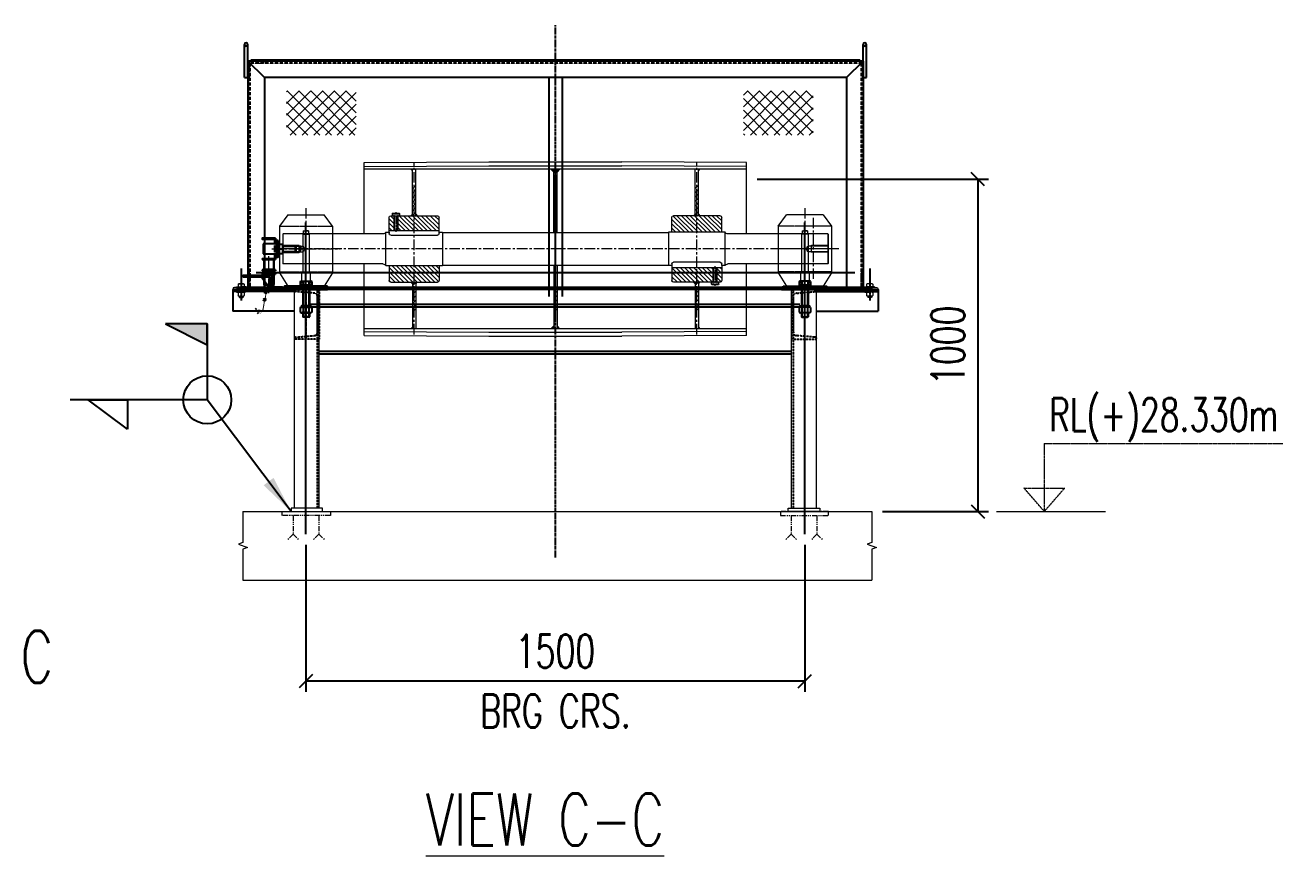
# Model space of a CAD drawing. Header units: millimetres. Extents: x -243837 to -5443, y 40 to 285140.
# Drawn here: x -78498 to -63372, y 22834 to 32833 of the extents above; entities that cross this region are included whole.
import ezdxf

# ---------------------------------------------------------------- set-up
doc = ezdxf.new("R2010")
doc.units = ezdxf.units.MM
for name, pattern in [('10326143$0$( Dashed )', [0.75, 0.5, -0.25]), ('2', [0.375, 0.25, -0.125]), ('CENTER', [50.8, 31.75, -6.35, 6.35, -6.35]), ('CENTER2', [1.125, 0.75, -0.125, 0.125, -0.125]), ('HIDDEN', [0.375, 0.25, -0.125]), ('PHANTOM', [63.5, 31.75, -6.35, 6.35, -6.35, 6.35, -6.35]), ('PHANTOM2', [1.25, 0.625, -0.125, 0.125, -0.125, 0.125, -0.125])]:
    doc.linetypes.add(name, pattern=pattern)
for name, color, linetype, lineweight in [('CEN', 1, 'CENTER', 9), ('DIM', 1, 'Continuous', 9), ('P', 250, 'Continuous', 25), ('PHANTAM', 21, 'PHANTOM', 0), ('R-HIDDEN', 3, 'HIDDEN', 9), ('R-OBJECT', 2, 'Continuous', 20), ('TEXT', 255, 'Continuous', 18)]:
    doc.layers.add(name, color=color, linetype=linetype, lineweight=lineweight)
for name, color, linetype in [('center', 1, 'CENTER2'), ('CENTRE', 1, 'CENTER'), ('Chain', 8, 'PHANTOM2'), ('CONTOUR50', 4, 'Continuous'), ('H', 7, 'Continuous'), ('HD', 3, 'HIDDEN'), ('hidden line', 3, 'HIDDEN'), ('Layer3', 3, 'Continuous'), ('PLAN', 3, 'Continuous')]:
    doc.layers.add(name, color=color, linetype=linetype)
doc.styles.add('KA', font='romans.shx', dxfattribs={"width": 0.7})
doc.dimstyles.new('Copy of rakesh4', dxfattribs={"dimscale": 160, "dimtxt": 2.5, "dimasz": 1, "dimexe": 0.8, "dimexo": 0.8, "dimgap": 1, "dimtad": 1, "dimdec": 0, "dimlfac": 0.25, "dimzin": 0, "dimdsep": 46, "dimtxsty": 'KA', "dimblk": 'OBLIQUE', "dimcen": 1.5, "dimclrd": 1, "dimclre": 1, "dimclrt": 2, "dimadec": 0, "dimazin": 0, "dimtfac": 1, "dimtdec": 0, "dimtmove": 0, "dimatfit": 2, "dimfxl": 0, "dimtolj": 1, "dimtzin": 0, "dimarcsym": 1})
doc.dimstyles.new('KAT', dxfattribs={"dimscale": 125, "dimtxt": 2.5, "dimasz": 2, "dimexe": 1, "dimexo": 0.06, "dimgap": 0.5, "dimtad": 1, "dimdec": 0, "dimzin": 0, "dimdsep": 46, "dimtxsty": 'KA', "dimcen": 1.5, "dimclrd": 1, "dimclre": 1, "dimclrt": 4, "dimadec": 0, "dimazin": 0, "dimtfac": 1, "dimtdec": 0, "dimtmove": 0, "dimatfit": 2, "dimfxl": 1.5, "dimtolj": 1, "dimtzin": 0, "dimarcsym": 0})
pattern_1 = [(135, (-14428.467, -2021.274), (-6.629126, -6.629126), [])]
pattern_2 = [(45, (-14053.11, -2021.274), (-6.629126, 6.629126), [])]

# ---------------------------------------------------------------- blocks, each defined once
blk = doc.blocks.new('_Oblique')
at = {"color": 0, "linetype": 'ByBlock', "lineweight": -2}
blk.add_line((-0.5, -0.5), (0.5, 0.5), dxfattribs=at)
blk = doc.blocks.new('*D352')
at = {"layer": 'DEFPOINTS', "color": 0, "transparency": 16777216}
for p in [(-75121, 26706, -412), (-69121, 26706, -412), (-75121, 24938)]:
    blk.add_point(p, dxfattribs=at)
at = {"layer": 'DIM', "color": 1, "lineweight": -2, "transparency": 16777216}
for p, q in [((-75121, 26578), (-75121, 24810)), ((-69121, 26578), (-69121, 24810)), ((-69121, 24938), (-75121, 24938))]:
    blk.add_line(p, q, dxfattribs=at)
at = {"layer": 'DIM', "color": 1, "lineweight": -2, "transparency": 16777216, "xscale": 160, "yscale": 160, "zscale": 160, "rotation": 180}
blk.add_blockref('_Oblique', (-75121, 24938), dxfattribs=at)
at = {"layer": 'DIM', "color": 1, "lineweight": -2, "transparency": 16777216, "xscale": 160, "yscale": 160, "zscale": 160}
blk.add_blockref('_Oblique', (-69121, 24938), dxfattribs=at)
at = {"layer": 'DIM', "color": 2, "transparency": 16777216, "char_height": 400, "attachment_point": 5, "style": 'KA'}
for s, insert in [('\\A1;1500', (-72121, 25298)), ('\\A1;BRG CRS.', (-72121, 24578))]:
    blk.add_mtext(s, dxfattribs=dict(at, insert=insert))
blk = doc.blocks.new('*D353')
at = {"layer": 'DEFPOINTS', "color": 0, "transparency": 16777216}
for p in [(-69821, 30979), (-68316, 26979), (-67041, 26979)]:
    blk.add_point(p, dxfattribs=at)
at = {"layer": 'DIM', "color": 1, "lineweight": -2, "transparency": 16777216}
for p, q in [((-69693, 30979), (-66913, 30979)), ((-67041, 30979), (-67041, 26979)), ((-68188, 26979), (-66913, 26979))]:
    blk.add_line(p, q, dxfattribs=at)
at = {"layer": 'DIM', "color": 1, "lineweight": -2, "transparency": 16777216, "xscale": 160, "yscale": 160, "zscale": 160}
for p, rotation in [((-67041, 30979), 90), ((-67041, 26979), 270)]:
    blk.add_blockref('_Oblique', p, dxfattribs=dict(at, rotation=rotation))
at = {"layer": 'DIM', "color": 2, "transparency": 16777216, "insert": (-67401, 28979), "char_height": 400, "attachment_point": 5, "rotation": 90, "style": 'KA'}
blk.add_mtext('\\A1;1000', dxfattribs=at)
blk = doc.blocks.new('A$C7A517394')
at = {"color": 7}
for p, q in [((2.9, 6.4), (2.9, 13.6)), ((4.3, 17.1), (9.2, 17.1)), ((4.3, 10), (9.2, 10)), ((4.3, 2.9), (9.2, 2.9)), ((9.2, 2.9), (9.2, 17.1)), ((9.2, 15), (28.2, 15)), ((9.2, 14), (29.2, 14)), ((9.2, 6), (29.2, 6)), ((9.2, 5), (28.2, 5)), ((29.2, 14), (28.2, 15)), ((28.2, 5), (28.2, 15)), ((28.2, 5), (29.2, 6)), ((29.2, 6), (29.2, 14))]:
    blk.add_line(p, q, dxfattribs=at)
for centre in [(8.1, 13.6), (8.1, 6.4)]:
    blk.add_arc(centre, 5.18, 136.4458, 223.5542, dxfattribs=at)
at = {"layer": 'CEN', "color": 1, "linetype": 'CENTER', "ltscale": 0.5}
blk.add_line((35.9, 10), (-2.1, 10), dxfattribs=at)
blk = doc.blocks.new('A$C18E810D4')
at = {"color": 4, "linetype": 'HIDDEN', "ltscale": 0.3}
for p, q in [((42, 10.5), (72.1, 10.5)), ((42, 7.6), (72.1, 7.6))]:
    blk.add_line(p, q, dxfattribs=at)
at = {"color": 4, "linetype": 'HIDDEN', "ltscale": 0.1}
for p, q in [((54.6, 10.5), (54.6, 4.5)), ((59.5, 10.5), (59.5, 4.5))]:
    blk.add_line(p, q, dxfattribs=at)
at = {"layer": 'CEN', "color": 1, "linetype": 'CENTER', "ltscale": 0.1}
blk.add_line((57.2, 15), (57.2, 0), dxfattribs=at)
at = {"layer": 'P', "color": 4}
for points in [[(25, 7.6), (25, 47.8), (27.9, 47.8), (27.9, 10.5)], [(72.1, 44.6), (72.1, 4.5), (42, 4.5), (42, 44.6)], [(42, 44.6), (72.1, 44.6)], [(86.2, 47.8), (86.2, 10.5)], [(86.2, 47.8), (89, 47.8)], [(89, 47.8), (89, 7.6)], [(25, 7.6), (42, 7.6)], [(27.9, 10.5), (42, 10.5)], [(72.1, 10.5), (86.2, 10.5)], [(72.1, 7.6), (89, 7.6)]]:
    blk.add_lwpolyline(points, dxfattribs=at)
blk = doc.blocks.new('A$C20DB4B9A')
at = {"layer": 'H', "linetype": 'Continuous'}
for points in [[(23.8, 28), (25.4, 40.6), (26.7, 27.5), (23.8, 28)], [(25.4, 40.6), (28.3, 40.4), (26.7, 27.5), (25.4, 40.6)], [(26.4, 44.8), (27, 46.9), (29.3, 44), (26.4, 44.8)], [(27, 46.9), (28.6, 50.3), (29.9, 45.9), (27, 46.9)], [(27, 46.9), (29.9, 45.9), (29.3, 44), (27, 46.9)], [(28.6, 50.3), (29.9, 62.1), (31.4, 49.5), (28.6, 50.3)], [(28.6, 50.3), (31.4, 49.5), (29.9, 45.9), (28.6, 50.3)], [(29.9, 62.1), (32.7, 61.9), (31.4, 49.5), (29.9, 62.1)], [(3.1, 13.1), (3.4, 13.9), (4.1, 13.3), (3.1, 13.1)], [(3.1, 13.1), (4.1, 13.3), (3.9, 12.6), (3.1, 13.1)], [(3.9, 12.6), (4.1, 13.3), (5.5, 12.6), (3.9, 12.6)], [(3.9, 12.6), (5.5, 12.6), (5.2, 11.8), (3.9, 12.6)], [(5.2, 11.8), (7.6, 12.8), (7.6, 12), (5.2, 11.8)], [(5.2, 11.8), (5.5, 12.6), (7.6, 12.8), (5.2, 11.8)], [(7.6, 12), (10.4, 13.1), (10.4, 12.3), (7.6, 12)], [(7.6, 12.8), (10.4, 13.1), (7.6, 12), (7.6, 12.8)], [(8.1, 2.1), (8.9, 2.6), (8.6, 1.3), (8.1, 2.1)], [(8.6, 1.3), (8.9, 2.6), (9.4, 1.8), (8.6, 1.3)], [(8.9, 2.6), (10.4, 3.1), (9.4, 1.8), (8.9, 2.6)], [(9.4, 1.8), (10.4, 3.1), (10.7, 2.4), (9.4, 1.8)], [(10.4, 13.1), (12.8, 12.8), (10.4, 12.3), (10.4, 13.1)], [(10.4, 12.3), (12.8, 12.8), (12.6, 11.8), (10.4, 12.3)], [(10.4, 3.1), (12.8, 2.9), (10.7, 2.4), (10.4, 3.1)], [(10.7, 2.4), (12.8, 2.9), (12.6, 1.8), (10.7, 2.4)], [(12.6, 11.8), (12.8, 12.8), (15.7, 11.3), (12.6, 11.8)], [(12.6, 11.8), (15.7, 11.3), (15.2, 10.5), (12.6, 11.8)], [(12.6, 1.8), (12.8, 2.9), (15.5, 2.4), (12.6, 1.8)], [(12.6, 1.8), (15.5, 2.4), (15.7, 1.3), (12.6, 1.8)], [(15.2, 10.5), (15.7, 11.3), (17.3, 10.5), (15.2, 10.5)], [(15.2, 10.5), (17.3, 10.5), (17, 9.5), (15.2, 10.5)], [(15.5, 2.4), (16.5, 3.7), (15.7, 1.3), (15.5, 2.4)], [(15.7, 1.3), (16.5, 3.7), (17, 3.1), (15.7, 1.3)], [(16.5, 3.7), (18.1, 5), (17, 3.1), (16.5, 3.7)], [(17, 9.5), (20.4, 11), (20.7, 9.9), (17, 9.5)], [(17, 9.5), (17.3, 10.5), (20.4, 11), (17, 9.5)], [(17, 3.1), (18.1, 5), (18.6, 4.4), (17, 3.1)], [(18.1, 5), (18.8, 6.8), (18.6, 4.4), (18.1, 5)], [(18.6, 4.4), (18.8, 6.8), (19.6, 6.6), (18.6, 4.4)], [(18.8, 6.8), (20.9, 10.2), (19.6, 6.6), (18.8, 6.8)], [(19.6, 6.6), (20.9, 10.2), (21.5, 9.7), (19.6, 6.6)], [(19.9, 11.3), (20.7, 11.5), (21.2, 8.4), (19.9, 11.3)], [(20.7, 11.5), (23.8, 28), (23.5, 9.5), (20.7, 11.5)], [(20.7, 11.5), (23.5, 9.5), (21.2, 8.4), (20.7, 11.5)], [(23.5, 9.5), (23.8, 28), (26.7, 27.5), (23.5, 9.5)]]:
    blk.add_hatch(color=2, dxfattribs=at).paths.add_polyline_path(points)
at = {"color": 2}
for p, q in [((25.7, 164.6), (24.9, 163.9)), ((54.3, 163.9), (24.9, 163.9)), ((24.9, 163.9), (24.9, 88.1)), ((26.8, 166.7), (25.7, 165.7)), ((25.7, 165.7), (25.7, 69.8)), ((54.3, 164.6), (25.7, 164.6)), ((26.8, 166.7), (53.2, 166.7)), ((53.2, 166.7), (54.3, 165.7)), ((54.3, 165.7), (54.3, 69.7)), ((54.3, 164.6), (55.1, 163.9)), ((55.1, 163.9), (54.3, 163.9)), ((55.1, 163.9), (55.1, 88.1)), ((25.7, 87.3), (24.9, 88.1)), ((24.9, 88.1), (55.1, 88.1)), ((25.7, 87.3), (54.3, 87.3)), ((54.3, 87.3), (55.1, 88.1)), ((25.7, 71.5), (54.3, 71.5)), ((54.3, 69.7), (25.7, 69.7)), ((27.8, 61.6), (27.8, 69.7)), ((34.1, 61.6), (34.1, 69.7)), ((46.5, 68.4), (44.6, 69.7)), ((46.4, 68.4), (48.5, 68.4)), ((48.5, 68.4), (50.4, 69.7))]:
    blk.add_line(p, q, dxfattribs=at)
blk.add_lwpolyline([(34.1, 61.6), (27.8, 61.6)], dxfattribs=at)
at = {"layer": 'CEN', "color": 2, "linetype": 'CENTER', "ltscale": 0.1}
blk.add_line((39.9, 62.2), (39.9, 173), dxfattribs=at)
at = {"layer": 'P', "color": 2}
for points in [[(29.9, 132.8), (24.6, 133.3), (19.7, 132.5)], [(19.7, 132.5), (19.7, 128.9)], [(19.7, 128.9), (24.6, 128), (29.9, 128.6)], [(29.9, 122.8), (24.6, 123.1), (19.7, 122.6)], [(19.7, 122.6), (19.7, 118.9)], [(19.7, 118.9), (24.6, 118.1), (29.9, 118.7)], [(24.9, 128), (24.9, 123.1)], [(39.3, 133.3), (25.5, 133.3)], [(39.3, 128), (25.5, 128)], [(39.3, 123.1), (25.5, 123.1)], [(39.3, 118.1), (25.5, 118.1)], [(25.7, 128), (25.7, 123.1)], [(50.1, 132.8), (39.9, 133.3), (29.9, 132.8)], [(29.9, 132.8), (29.9, 128.6), (29.9, 132.8), (29.9, 132.8)], [(29.9, 128.6), (39.9, 128), (50.1, 128.6)], [(50.1, 122.8), (39.9, 123.1), (29.9, 122.8)], [(29.9, 122.8), (29.9, 118.7), (29.9, 122.8), (29.9, 122.8)], [(29.9, 118.7), (39.9, 118.1), (50.1, 118.7)], [(39.3, 133.3), (54.3, 133.3)], [(39.3, 128), (54.3, 128)], [(39.3, 123.1), (54.3, 123.1), (54.3, 128)], [(39.3, 118.1), (54.3, 118.1)], [(60.3, 132.5), (55.1, 133.3), (50.1, 132.8)], [(50.1, 132.8), (50.1, 128.6)], [(50.1, 128.6), (55.1, 128), (60.3, 128.9)], [(60.3, 122.6), (55.1, 123.1), (50.1, 122.8)], [(50.1, 122.8), (50.1, 118.7)], [(50.1, 118.7), (55.1, 118.1), (60.3, 118.9)], [(55.1, 128), (55.1, 123.1)], [(60.3, 132.5), (60.3, 128.9)], [(60.3, 122.6), (60.3, 118.9)], [(23.6, 39.3), (24.1, 39.9), (24.4, 39.9), (24.4, 40.1), (24.6, 40.4), (24.9, 40.4), (25.2, 40.6), (25.5, 40.6), (25.7, 40.6), (25.9, 40.6), (26.2, 40.6), (26.5, 40.6), (26.8, 40.4), (27.3, 40.4), (27.5, 40.1), (27.8, 40.1), (28.1, 40.1), (28.3, 40.1), (28.6, 40.1), (28.8, 40.1), (29.1, 40.1), (29.4, 40.1), (29.6, 40.4), (29.9, 40.4), (29.9, 40.6), (30.1, 40.6), (30.4, 40.9), (30.7, 41.2), (30.9, 41.7)], [(24.1, 43.5), (24.4, 44.1), (24.6, 44.3), (24.9, 44.3), (24.9, 44.6), (25.2, 44.6), (25.5, 44.8), (25.7, 44.8), (25.9, 44.8), (26.2, 44.8), (26.5, 44.8), (26.8, 44.8), (27, 44.8), (27.3, 44.8), (27.8, 44.6), (28.1, 44.6), (28.3, 44.3), (28.6, 44.3), (28.8, 44.3), (29.1, 44.3), (29.4, 44.3), (29.6, 44.6), (29.9, 44.6), (30.1, 44.8), (30.4, 44.8), (30.7, 45.1), (30.7, 45.3), (30.9, 45.3), (31.5, 45.9)], [(3.4, 13.4), (2.1, 13.7), (0.5, 14.4), (0, 15.5)], [(8.6, 1.9), (7.1, 1.6), (5.8, 1), (5, 0)]]:
    blk.add_lwpolyline(points, dxfattribs=at)
blk = doc.blocks.new('A$C4024441F')
at = {"lineweight": 9}
for points in [[(-12.7, 231.1), (-21.4, 240), (-12.7, 240)], [(-2.7, 231.1), (6, 240), (-2.7, 240)], [(-21.4, -240), (-12.7, -240), (-12.7, -231.1)], [(-2.7, -231.1), (6, -240), (-2.7, -240)]]:
    blk.add_hatch(color=1, dxfattribs=at).paths.add_polyline_path(points)
h = blk.add_hatch(dxfattribs=at)
h.set_pattern_fill('ANSI31', color=1, scale=75, angle=90)
h.set_pattern_definition(pattern_1)
h.paths.add_polyline_path([(-437.7, 190), (-437.7, 100), (-432.7, 100), (-432.7, 190)])
h.paths.add_polyline_path([(-427.7, 100), (-427.7, 190), (-432.7, 190), (-432.7, 100)])
h.paths.add_polyline_path([(-427.7, -190), (-427.7, -100), (-432.7, -100), (-432.7, -190)])
h.paths.add_polyline_path([(-437.7, -100), (-437.7, -190), (-432.7, -190), (-432.7, -100)])
h = blk.add_hatch(dxfattribs=at)
h.set_pattern_fill('ANSI31', color=1, scale=75, angle=90)
h.set_pattern_definition(pattern_1)
h.paths.add_polyline_path([(-2.7, -120), (-7.7, -120), (-7.7, -190), (-2.7, -190)])
h.paths.add_polyline_path([(-7.7, -120), (-12.7, -120), (-12.7, -190), (-7.7, -190)])
h.paths.add_polyline_path([(-12.7, 120), (-7.7, 120), (-7.7, 190), (-12.7, 190)])
h.paths.add_polyline_path([(-7.7, 120), (-2.7, 120), (-2.7, 190), (-7.7, 190)])
h = blk.add_hatch(dxfattribs=at)
h.set_pattern_fill('ANSI31', color=1, scale=75, angle=90)
h.set_pattern_definition(pattern_1)
h.paths.add_polyline_path([(412.3, 190), (412.3, 100), (417.3, 100), (417.3, 190)])
h.paths.add_polyline_path([(422.3, 100), (422.3, 190), (417.3, 190), (417.3, 100)])
h.paths.add_polyline_path([(422.3, -190), (422.3, -100), (417.3, -100), (417.3, -190)])
h.paths.add_polyline_path([(412.3, -100), (412.3, -190), (417.3, -190), (417.3, -100)])
h = blk.add_hatch(dxfattribs=at)
h.set_pattern_fill('ANSI31', color=1, scale=75)
h.set_pattern_definition(pattern_2)
h.paths.add_polyline_path([(-357.7, 95, 0.414214), (-362.7, 100), (-432.7, 100), (-432.7, 50), (-357.7, 50)])
h.paths.add_polyline_path([(-432.7, 100), (-502.7, 100, 0.414214), (-507.7, 95), (-507.7, 50), (-432.7, 50)])
h.paths.add_polyline_path([(-493.7, -57.9), (-492.2, -56.4), (-507.7, -56.4), (-507.7, -95, 0.414214), (-502.7, -100), (-493.7, -100)])
h.paths.add_polyline_path([(-432.7, -56.4), (-483.2, -56.4), (-481.7, -57.9), (-481.7, -100), (-432.7, -100)])
h.paths.add_polyline_path([(-357.7, -56.4), (-432.7, -56.4), (-432.7, -100), (-362.7, -100, 0.414214), (-357.7, -95)])
h = blk.add_hatch(dxfattribs=at)
h.set_pattern_fill('ANSI31', color=1, scale=75)
h.set_pattern_definition(pattern_2)
h.paths.add_polyline_path([(417.3, 100), (347.3, 100, 0.414214), (342.3, 95), (342.3, 55.4), (417.3, 55.4)])
h.paths.add_polyline_path([(466.3, 100), (417.3, 100), (417.3, 55.4), (467.8, 55.4), (466.3, 56.9)])
h.paths.add_polyline_path([(492.3, 95, 0.414214), (487.3, 100), (478.3, 100), (478.3, 56.9), (476.8, 55.4), (492.3, 55.4)])
h.paths.add_polyline_path([(492.3, -50), (417.3, -50), (417.3, -100), (487.3, -100, 0.414214), (492.3, -95)])
h.paths.add_polyline_path([(417.3, -50), (342.3, -50), (342.3, -95, 0.414214), (347.3, -100), (417.3, -100)])
for p, q in [((-582.7, 260), (-207.7, 262)), ((-582.7, 45), (-582.7, 260)), ((-582.7, 248), (-207.7, 250)), ((-582.7, 240), (567.3, 240)), ((-437.7, 100), (-437.7, 240)), ((-427.7, 100), (-427.7, 240)), ((192.4, 262), (-207.7, 262)), ((192.3, 250), (-207.7, 250)), ((-12.7, 49), (-12.7, 240)), ((-2.7, 49), (-2.7, 240)), ((567.3, 248), (192.3, 250)), ((567.3, 260), (192.4, 262)), ((412.3, 100), (412.3, 240)), ((422.3, 100), (422.3, 240)), ((567.3, 45), (567.3, 260)), ((-12.7, 120), (-2.7, 120)), ((-507.7, 50), (-507.7, 95)), ((-502.7, 100), (-362.7, 100)), ((-357.7, 50), (-357.7, 95)), ((342.3, 55.4), (342.3, 95)), ((487.3, 100), (347.3, 100)), ((492.3, 55.4), (492.3, 95)), ((-827.7, 44), (-826.7, 45)), ((-827.7, 44), (-826.7, 45)), ((-827.7, 44), (-827.7, -44)), ((-826.7, 45), (-526.3, 45)), ((-826.7, 45), (-826.7, -45)), ((-517.7, -50), (-517.7, 50)), ((-517.7, 50), (-347.7, 50)), ((-507.7, 50), (-357.7, 50)), ((-347.7, 50), (-347.7, -50)), ((332.3, 49), (-347.7, 49)), ((332.3, 50), (332.3, -50)), ((342.3, 50), (332.3, 50)), ((332.3, 50), (332.3, -50)), ((492.3, 55.4), (342.3, 55.4)), ((342.3, 50), (342.3, 55.4)), ((342.3, 46), (342.3, 50)), ((487.3, 41), (347.3, 41)), ((492.3, 50), (492.3, 55.4)), ((502.3, 50), (492.3, 50)), ((492.3, 50), (492.3, 46)), ((502.3, -50), (502.3, 50)), ((511, 45), (811.3, 45)), ((811.3, 45), (812.3, 44)), ((811.3, -45), (811.3, 45)), ((812.3, 44), (812.3, -44)), ((-827.7, -44), (-826.7, -45)), ((-826.7, -45), (-526.3, -45)), ((-582.7, -260), (-582.7, -45)), ((-517.7, -50), (-507.7, -50)), ((-507.7, -50), (-507.7, -45)), ((-507.7, -50), (-507.7, -56.4)), ((-507.7, -56.4), (-507.7, -95)), ((-507.7, -56.4), (-357.7, -56.4)), ((-502.7, -40), (-362.7, -40)), ((-357.7, -45), (-357.7, -50)), ((-357.7, -50), (-347.7, -50)), ((-357.7, -50), (-357.7, -56.4)), ((-357.7, -56.4), (-357.7, -95)), ((332.3, -49), (-347.7, -49)), ((-12.7, -49), (-12.7, -240)), ((-2.7, -49), (-2.7, -240)), ((502.3, -50), (332.3, -50)), ((342.3, -50), (342.3, -95)), ((492.3, -50), (492.3, -95)), ((511, -45), (811.3, -45)), ((567.3, -260), (567.3, -45)), ((812.3, -44), (811.3, -45)), ((-502.7, -100), (-362.7, -100)), ((-437.7, -100), (-437.7, -240)), ((-427.7, -100), (-427.7, -240)), ((487.3, -100), (347.3, -100)), ((412.3, -100), (412.3, -240)), ((422.3, -100), (422.3, -240)), ((-12.7, -120), (-2.7, -120)), ((-582.7, -240), (567.3, -240)), ((-582.7, -248), (-207.7, -250)), ((-582.7, -260), (-207.7, -262)), ((192.3, -250), (-207.7, -250)), ((192.4, -262), (-207.7, -262)), ((567.3, -248), (192.3, -250)), ((567.3, -260), (192.4, -262))]:
    blk.add_line(p, q, dxfattribs=at)
at = {"color": 1, "lineweight": 9}
for p, q in [((-437.7, 234.9), (-442.2, 240)), ((-12.7, 231.1), (-21.4, 240)), ((-2.7, 231.1), (6, 240)), ((422.3, 234.9), (426.9, 240)), ((-437.7, 105.1), (-442.2, 100)), ((-427.7, 105.1), (-423.1, 100)), ((412.3, 105.1), (407.8, 100)), ((422.3, 105.1), (426.9, 100)), ((-437.7, -105.1), (-442.2, -100)), ((-427.7, -105.1), (-423.1, -100)), ((412.3, -105.1), (407.8, -100)), ((422.3, -105.1), (426.9, -100)), ((-437.7, -234.9), (-442.2, -240)), ((-12.7, -231.1), (-21.4, -240)), ((-2.7, -231.1), (6, -240)), ((422.3, -234.9), (426.9, -240))]:
    blk.add_line(p, q, dxfattribs=at)
at = {"color": 1, "linetype": 'CENTER', "lineweight": 9}
for p, q in [((-432.7, -257.6), (-432.7, 260.9)), ((-7.7, 120), (-7.7, 262)), ((417.3, -257.6), (417.3, 260.9)), ((-782.7, 93.8), (-782.7, -93.8)), ((-838.2, 0), (838.2, 0))]:
    blk.add_line(p, q, dxfattribs=at)
at = {"color": 7, "lineweight": 9}
for p, q in [((461.3, 106.4), (461.3, 100)), ((480.8, 108), (463.8, 108)), ((466.3, 106.4), (466.3, 56.9)), ((467.8, 100), (467.8, 55.4)), ((476.8, 100), (476.8, 55.4)), ((478.3, 106.4), (478.3, 56.9)), ((483.3, 106.4), (483.3, 100)), ((467.8, 55.4), (466.3, 56.9)), ((478.3, 56.9), (466.3, 56.9)), ((476.8, 55.4), (467.8, 55.4)), ((478.3, 56.9), (476.8, 55.4)), ((-493.7, -57.9), (-492.2, -56.4)), ((-493.7, -57.9), (-481.7, -57.9)), ((-493.7, -106.4), (-493.7, -57.9)), ((-492.2, -56.4), (-483.2, -56.4)), ((-492.2, -100), (-492.2, -56.4)), ((-483.2, -56.4), (-481.7, -57.9)), ((-483.2, -100), (-483.2, -56.4)), ((-481.7, -106.4), (-481.7, -57.9)), ((-500, -100), (-485.3, -100)), ((-498.7, -106.4), (-498.7, -100)), ((-496.2, -108), (-479.2, -108)), ((-476.7, -106.4), (-476.7, -100))]:
    blk.add_line(p, q, dxfattribs=at)
at = {"color": 1, "linetype": 'CENTER', "lineweight": 9, "ltscale": 0.2}
for p, q in [((472.3, 111.1), (472.3, 51.2)), ((-487.7, -111.1), (-487.7, -51.2))]:
    blk.add_line(p, q, dxfattribs=at)
at = {"lineweight": 9}
for centre, radius, start, end in [((-502.7, 95), 5, 90, 180), ((-362.7, 95), 5, 0, 90), ((347.3, 95), 5, 90, 180), ((487.3, 95), 5, 0, 90), ((-526.3, 55), 10, 270, 330), ((347.3, 46), 5, 180, 270), ((487.3, 46), 5, 270, 0), ((511, 55), 10, 210, 270), ((-526.3, -55), 10, 30, 90), ((-502.7, -45), 5, 90, 180), ((-362.7, -45), 5, 0, 90), ((511, -55), 10, 90, 150), ((-502.7, -95), 5, 180, 270), ((-362.7, -95), 5, 270, 0), ((347.3, -95), 5, 180, 270), ((487.3, -95), 5, 270, 0)]:
    blk.add_arc(centre, radius, start, end, dxfattribs=at)
at = {"color": 7, "lineweight": 9}
for centre, radius, start, end in [((463.8, 105.3), 2.74, 24.1518, 155.8482), ((472.3, 96.1), 11.9, 59.802, 120.198), ((480.8, 105.3), 2.74, 24.1518, 155.8482), ((-496.2, -105.3), 2.74, 204.1518, 335.8482), ((-487.7, -96.1), 11.9, 239.802, 300.198), ((-479.2, -105.3), 2.74, 204.1518, 335.8482)]:
    blk.add_arc(centre, radius, start, end, dxfattribs=at)
at = {"color": 1, "lineweight": 9}
for points in [[(-442.2, 240), (-437.7, 240), (-437.7, 234.9)], [(426.9, 240), (422.3, 240), (422.3, 234.9)], [(-442.2, 100), (-437.7, 100), (-437.7, 105.1)], [(-423.1, 100), (-427.7, 100), (-427.7, 105.1)], [(407.8, 100), (412.3, 100), (412.3, 105.1)], [(426.9, 100), (422.3, 100), (422.3, 105.1)], [(-442.2, -100), (-437.7, -100), (-437.7, -105.1)], [(-423.1, -100), (-427.7, -100), (-427.7, -105.1)], [(407.8, -100), (412.3, -100), (412.3, -105.1)], [(426.9, -100), (422.3, -100), (422.3, -105.1)], [(-442.2, -240), (-437.7, -240), (-437.7, -234.9)], [(426.9, -240), (422.3, -240), (422.3, -234.9)]]:
    blk.add_solid(points, dxfattribs=at)
at = {"layer": 'CONTOUR50', "color": 3, "linetype": 'HIDDEN', "lineweight": 9, "ltscale": 0.5}
for p, q in [((-826.5, 8.4), (-827.7, 10.5)), ((-827.4, 10), (-777.7, 10)), ((-826.5, 8.4), (-766, 8.4)), ((-826.5, 8.4), (-826.5, -8.4)), ((-777.7, -10), (-777.7, 10)), ((-777.7, 10), (-774.7, 8.4)), ((-766, -8.4), (-766, 8.4)), ((-761.1, 0), (-766, 8.4)), ((-761.1, 0), (-766, -8.4)), ((745.8, 0), (750.7, 8.4)), ((745.8, 0), (750.7, -8.4)), ((811.1, 8.4), (750.7, 8.4)), ((750.7, -8.4), (750.7, 8.4)), ((762.3, 10), (759.4, 8.4)), ((812, 10), (762.3, 10)), ((762.3, -10), (762.3, 10)), ((811.1, 8.4), (812.3, 10.5)), ((811.1, 8.4), (811.1, -8.4)), ((-826.5, -8.4), (-827.7, -10.5)), ((-827.4, -10), (-777.7, -10)), ((-826.5, -8.4), (-766, -8.4)), ((-777.7, -10), (-774.7, -8.4)), ((811.1, -8.4), (750.7, -8.4)), ((762.3, -10), (759.4, -8.4)), ((812, -10), (762.3, -10)), ((811.1, -8.4), (812.3, -10.5))]:
    blk.add_line(p, q, dxfattribs=at)
blk = doc.blocks.new('A$C1B990247')
for p, q in [((-17.5, 13.9), (-15.2, 15.2)), ((-17.5, 13.9), (-17.5, 3.4)), ((-17.5, 3.4), (-14.2, 3.4)), ((14.8, 15.2), (-15.2, 15.2)), ((-14.2, 3.4), (13.8, 3.4)), ((-14.2, 3.4), (-14.2, 2.7)), ((-10.2, 2.7), (-14.2, 2.7)), ((-10.2, 2.7), (-10.2, 1.5)), ((9.8, 2.7), (-10.2, 2.7)), ((-10.2, 0), (-10.2, 1.5)), ((-8.7, 0), (-10.2, 1.5)), ((-10.2, 0), (-10.2, -59.3)), ((-10.2, 0), (9.8, 0)), ((-8.9, 13.9), (-8.9, 3.4)), ((-8.7, 0), (-8.7, -59.3)), ((8.3, 0), (9.8, 1.5)), ((8.3, 0), (8.3, -59.3)), ((8.5, 13.9), (8.5, 3.4)), ((9.8, 2.7), (9.8, 1.5)), ((13.8, 2.7), (9.8, 2.7)), ((9.8, 0), (9.8, 1.5)), ((9.8, 0), (9.8, -59.3)), ((13.8, 3.4), (13.8, 2.7)), ((13.8, 3.4), (17.1, 3.4)), ((17.1, 13.9), (14.8, 15.2)), ((17.1, 13.9), (17.1, 3.4)), ((-17.5, -64.6), (-14.1, -62.6)), ((-17.5, -64.6), (-17.5, -78.5)), ((-14.1, -62.6), (13.7, -62.6)), ((13.7, -62.6), (-14.1, -62.6)), ((-10.2, -62.6), (-14.1, -62.6)), ((9.8, -59.3), (-10.2, -59.3)), ((-10.2, -59.3), (-10.2, -62.6)), ((-8.9, -64.6), (-8.9, -78.5)), ((8.4, -64.6), (8.4, -78.5)), ((9.8, -62.6), (9.8, -59.3)), ((13.7, -62.6), (9.8, -62.6)), ((17.1, -64.6), (13.7, -62.6)), ((17.1, -64.6), (17.1, -78.5)), ((-17.5, -78.5), (-14.1, -80.5)), ((13.7, -80.5), (-14.1, -80.5)), ((-10.2, -80.5), (-10.2, -92.1)), ((-10.2, -92.1), (9.8, -92.1)), ((-8.7, -93.6), (-10.2, -92.1)), ((-8.7, -80.5), (-8.7, -93.6)), ((-8.7, -93.6), (8.3, -93.6)), ((8.3, -80.5), (8.3, -93.6)), ((9.8, -92.1), (8.3, -93.6)), ((9.8, -80.5), (9.8, -92.1)), ((17.1, -78.5), (13.7, -80.5))]:
    blk.add_line(p, q)
for points in [[(-65, 0), (65, 0), (65, -10), (-65, -10)], [(13.7, -62.6), (-14.1, -62.6), (-14.1, -59.3), (13.7, -59.3)]]:
    blk.add_lwpolyline(points, close=True)
for centre, radius, start, end in [((-13.2, 7.6), 7.66, 55.5531, 115.5531), ((-0.2, -13.4), 28.6, 72.3875, 107.6125), ((12.8, 7.6), 7.66, 64.4469, 124.4469), ((-13.2, -70.9), 7.66, 55.5615, 115.5615), ((-0.2, -91.9), 28.6, 72.383, 107.617), ((12.8, -70.9), 7.66, 64.4385, 124.4385), ((-13.2, -72.2), 7.66, 244.4385, 304.4385), ((-0.2, -51.3), 28.6, 252.383, 287.617), ((12.8, -72.2), 7.66, 235.5615, 295.5615)]:
    blk.add_arc(centre, radius, start, end)
at = {"layer": 'center', "color": 6, "linetype": 'CENTER', "lineweight": 9}
for p, q in [((0, 235.1), (0, -11.1)), ((102.3, 112), (-102.3, 112))]:
    blk.add_line(p, q, dxfattribs=at)
at = {"layer": 'Layer3', "color": 6, "lineweight": 9}
for p, q in [((-80, 180.8), (-55, 215)), ((55, 215), (-55, 215)), ((55, 215), (80, 180.8)), ((-80, 180.8), (-80, 40)), ((-9.9, 156.2), (-9.9, 40.1)), ((9.7, 156.2), (-9.9, 156.2)), ((-8, 166), (0, 166)), ((-8, 166), (-8, 156.2)), ((8, 166), (0, 166)), ((0, 164), (0, 156.2)), ((8, 166), (8, 156.2)), ((9.7, 156.2), (9.7, 40.1)), ((80, 180.8), (80, 40)), ((80, 40), (-80, 40)), ((-80, 40), (-55, 0)), ((80, 40), (55, 0)), ((55, 0), (-55, 0))]:
    blk.add_line(p, q, dxfattribs=at)
at = {"layer": 'Layer3', "color": 6, "linetype": 'HIDDEN', "lineweight": 9}
for p, q in [((80, 180.8), (-80, 180.8)), ((80, 43.2), (-80, 43.2)), ((-13, 40), (-13, 0)), ((13, 40), (13, 0))]:
    blk.add_line(p, q, dxfattribs=at)
at = {"layer": 'Layer3', "color": 6, "lineweight": 9}
for centre in [(-4, 161.2), (4, 161.2)]:
    blk.add_arc(centre, 4.85, 34.5525, 145.5355, dxfattribs=at)

msp = doc.modelspace()

# ---------------------------------------------------------------- hatches: boundary and pattern name
at = {"linetype": 'ByBlock', "lineweight": 15}
h = msp.add_hatch(dxfattribs=at)
h.set_pattern_fill('ANSI37', color=1, scale=800)
h.set_pattern_definition([(45, (-788674.41, -24103.8), (-70.710678, 70.710678), []), (135, (-788674.41, -24103.8), (-70.710678, -70.710678), [])])
h.paths.add_polyline_path([(-75354.73, 32042.03), (-74515.94, 32042.03), (-74515.94, 31510.09), (-75354.73, 31510.09)])
h = msp.add_hatch(dxfattribs=at)
h.set_pattern_fill('ANSI37', color=1, scale=800)
h.set_pattern_definition([(45, (-794169.44, -24103.8), (-70.710678, 70.710678), []), (135, (-794169.44, -24103.8), (-70.710678, -70.710678), [])])
h.paths.add_polyline_path([(-69859.7, 32042.03), (-69020.91, 32042.03), (-69020.91, 31510.09), (-69859.7, 31510.09)])
h = msp.add_hatch(color=1)
h.dxf.hatch_style = 1
h.paths.add_polyline_path([(-76307.59, 29238), (-76811.59, 29238), (-76307.59, 28986)])

# ---------------------------------------------------------------- linework, layer by layer
at = {"color": 4}
for p, q in [((-75860.61, 32200.79), (-75860.61, 32600.79)), ((-75820.61, 32200.79), (-75820.61, 32600.79)), ((-68420.61, 32200.79), (-68420.61, 32600.79)), ((-68380.61, 32200.79), (-68380.61, 32600.79)), ((-68420.61, 32400.79), (-75820.61, 32400.79)), ((-75820.61, 32400.79), (-75820.61, 29651.16)), ((-75620.61, 32200.79), (-75820.61, 32400.79)), ((-75780.63, 32413.39), (-68461.08, 32413.39)), ((-75780.63, 32400.79), (-75780.63, 32413.39)), ((-68620.61, 32200.79), (-68420.61, 32400.79)), ((-68461.08, 32400.79, 0), (-68461.08, 32413.39, 0)), ((-68420.61, 32400.79), (-68420.61, 29651.16)), ((-75860.61, 32200.79), (-75820.61, 32200.79)), ((-68620.61, 32200.79), (-75620.61, 32200.79)), ((-75620.61, 32200.79), (-75620.61, 29675.16)), ((-72200.61, 32200.79), (-72200.61, 29567.16)), ((-72040.61, 32200.79), (-72040.61, 29567.16)), ((-68620.61, 32200.79), (-68620.61, 29675.16)), ((-68420.61, 32200.79), (-68380.61, 32200.79)), ((-75880.61, 29823.28), (-75537.19, 29823.28)), ((-75880.61, 29823.28), (-75537.19, 29823.28)), ((-75880.61, 29803.33), (-75880.61, 29823.28)), ((-75880.61, 29803.33), (-75557.14, 29803.33)), ((-75880.61, 29803.33), (-75557.14, 29803.33)), ((-68520.61, 29851.16), (-75720.61, 29851.16)), ((-75557.14, 29663.21), (-75660.78, 29803.33)), ((-75557.14, 29803.33), (-75557.14, 29663.21)), ((-75557.14, 29803.33), (-75557.14, 29663.21)), ((-75537.19, 29823.28), (-75537.19, 29683.16)), ((-75537.19, 29823.28), (-75537.19, 29683.16)), ((-68340.61, 29675.16), (-75920.61, 29675.16)), ((-68344.61, 29651.16), (-75920.61, 29651.16)), ((-75557.14, 29663.21), (-75401.47, 29663.21)), ((-75557.14, 29663.21), (-75401.47, 29663.21)), ((-75537.19, 29683.16), (-75401.47, 29683.16)), ((-75537.19, 29683.16), (-75401.47, 29683.16)), ((-68444.61, 29651.16), (-68244.61, 29651.16))]:
    msp.add_line(p, q, dxfattribs=at)
at = {"color": 3, "linetype": '10326143$0$( Dashed )', "ltscale": 5}
for p, q in [((-68444.61, 32376.79), (-75796.61, 32376.79)), ((-75796.61, 32376.79), (-75796.61, 29651.16)), ((-68444.61, 32376.79), (-68444.61, 29651.16))]:
    msp.add_line(p, q, dxfattribs=at)
at = {"color": 3, "linetype": 'HIDDEN', "ltscale": 50}
for p, q in [((-75401.15, 30179.17), (-75201.44, 30179.17)), ((-75401.15, 30174.57), (-75201.44, 30174.57)), ((-75401.15, 30103.77), (-75201.44, 30103.77)), ((-75401.15, 30099.17), (-75201.44, 30099.17))]:
    msp.add_line(p, q, dxfattribs=at)
for p, q in [((-75341.02, 30179.17), (-75201.44, 30179.17)), ((-75341.02, 30174.57), (-75201.44, 30174.57)), ((-75341.02, 30103.77), (-75201.44, 30103.77)), ((-75201.44, 30179.17), (-75178.34, 30139.17)), ((-75201.44, 30179.17), (-75201.44, 30099.17)), ((-75201.44, 30099.17), (-75178.34, 30139.17)), ((-75341.02, 30099.17), (-75201.44, 30099.17)), ((-74841.47, 29651.16), (-75401.47, 29651.16)), ((-69399.76, 29651.16), (-68839.76, 29651.16)), ((-75060.61, 29475.75, -694.47), (-69180.61, 29475.75, -694.47)), ((-75060.61, 29441.18, -694.47), (-69180.61, 29441.18, -694.47)), ((-74960.61, 28910.32, -694.47), (-69280.61, 28910.32, -694.47)), ((-74960.61, 28875.75, -694.47), (-69280.61, 28875.75, -694.47))]:
    msp.add_line(p, q)
at = {"color": 1, "linetype": 'CENTER', "ltscale": 0.09}
for p, q in [((-75900.61, 29901.89), (-75900.61, 29636.6)), ((-75900.61, 29901.89), (-75900.61, 29636.6)), ((-68340.61, 29901.89), (-68340.61, 29636.6))]:
    msp.add_line(p, q, dxfattribs=at)
at = {"color": 7}
for p, q in [((-75308.61, 29651.16), (-76000.61, 29651.16)), ((-76000.61, 29651.16), (-76000.61, 29391.16)), ((-75308.61, 29651.16), (-76000.61, 29651.16)), ((-76000.61, 29651.16), (-76000.61, 29391.16)), ((-68932.61, 29651.16), (-68240.61, 29651.16)), ((-68240.61, 29651.16), (-68240.61, 29391.16)), ((-75260.61, 29391.16), (-76000.61, 29391.16)), ((-75260.61, 29391.16), (-76000.61, 29391.16)), ((-68980.61, 29391.16), (-68240.61, 29391.16)), ((-76307.59, 29238, 26.8), (-76307.59, 29028, 26.8)), ((-76307.59, 29238, 26.8), (-76307.59, 28322.64, 26.8)), ((-77265.36, 27968.45, 26.8), (-77739.84, 28322.64, 26.8)), ((-77739.84, 28322.64, 26.8), (-77265.36, 28322.64, 26.8)), ((-77265.36, 28322.64, 26.8), (-77265.36, 27968.45, 26.8))]:
    msp.add_line(p, q, dxfattribs=at)
at = {"color": 3, "linetype": '10326143$0$( Dashed )', "lineweight": 18, "ltscale": 0.08}
for p, q in [((-75928.61, 29651.16), (-75928.61, 29675.16)), ((-75928.61, 29651.16), (-75928.61, 29675.16)), ((-75872.61, 29651.16), (-75872.61, 29675.16)), ((-75872.61, 29651.16), (-75872.61, 29675.16)), ((-68368.61, 29651.16), (-68368.61, 29675.16)), ((-68312.61, 29651.16), (-68312.61, 29675.16))]:
    msp.add_line(p, q, dxfattribs=at)
at = {"color": 8, "linetype": '10326143$0$( Dashed )', "lineweight": 18, "ltscale": 0.08}
for p, q in [((-75928.61, 29627.16), (-75928.61, 29651.16)), ((-75872.61, 29627.16), (-75872.61, 29651.16)), ((-68368.61, 29627.16), (-68368.61, 29651.16)), ((-68312.61, 29627.16), (-68312.61, 29651.16))]:
    msp.add_line(p, q, dxfattribs=at)
at = {"color": 1, "linetype": 'CENTER', "ltscale": 10}
msp.add_line((-75900.61, 29728.3), (-75900.61, 29520.48, -0.02), dxfattribs=at)
at = {"color": 8, "linetype": 'CENTER', "lineweight": 18, "ltscale": 0.05}
for p, q in [((-75900.61, 29676.7), (-75900.61, 29586.59)), ((-75900.61, 29676.7), (-75900.61, 29586.59)), ((-68340.61, 29676.7), (-68340.61, 29586.59))]:
    msp.add_line(p, q, dxfattribs=at)
at = {"color": 1, "linetype": 'CENTER'}
for p, q in [((-75120.61, 29651.16), (-75120.61, 29051.16)), ((-68340.61, 29728.3), (-68340.61, 29520.48, -0.02))]:
    msp.add_line(p, q, dxfattribs=at)
at = {"color": 8}
msp.add_line((-69180.61, 29651.16), (-75060.61, 29651.16), dxfattribs=at)
at = {"color": 3, "linetype": '10326143$0$( Dashed )', "lineweight": 18, "ltscale": 60}
msp.add_lwpolyline([(-75620.61, 32396.79), (-75620.61, 32400.79), (-75820.61, 32400.79), (-75820.61, 32200.79), (-75816.61, 32200.79, 0.41421356), (-75796.61, 32220.79), (-75796.61, 32356.79, -0.41421356), (-75776.61, 32376.79), (-75640.61, 32376.79, 0.41421356)], format="xyb", close=True, dxfattribs=at)
at = {"elevation": 0}
msp.add_lwpolyline([(-75455.02, 30239.77), (-75475.02, 30239.77), (-75475.02, 30039.77), (-75455.02, 30039.77)], close=True, dxfattribs=at)
at = {"color": 4, "lineweight": 18}
for points in [[(-75820.61, 29843.16, 0.16227766), (-75824.61, 29831.16), (-75824.61, 29695.16, -0.41421356), (-75844.61, 29675.16), (-75980.61, 29675.16, 0.41421356), (-76000.61, 29655.16), (-76000.61, 29651.16), (-75820.61, 29651.16)], [(-68420.61, 29843.16, -0.16227766), (-68416.61, 29831.16), (-68416.61, 29695.16, 0.41421356), (-68396.61, 29675.16), (-68260.61, 29675.16, -0.41421356), (-68240.61, 29655.16), (-68240.61, 29651.16), (-68420.61, 29651.16)]]:
    msp.add_lwpolyline(points, format="xyb", dxfattribs=at)
at = {"color": 3, "linetype": '10326143$0$( Dashed )', "ltscale": 60}
for points in [[(-75807.83, 29651.16), (-75800.61, 29651.16), (-75800.61, 29851.16), (-75804.61, 29851.16, 0.23606798), (-75820.61, 29843.16)], [(-68425.52, 29651.16), (-68440.61, 29651.16), (-68440.61, 29851.16), (-68436.61, 29851.16, -0.23606798), (-68420.61, 29843.16)]]:
    msp.add_lwpolyline(points, format="xyb", dxfattribs=at)
at = {"color": 7, "elevation": 26.8}
msp.add_lwpolyline([(-76811.59, 29238), (-76307.59, 28986), (-76307.59, 29238)], close=True, dxfattribs=at)
at = {"color": 7}
msp.add_circle((-76307.59, 28322.64, 26.8), 289.06, dxfattribs=at)
at = {"color": 4}
for centre, start, end in [((-75840.61, 32600.79), 0, 180), ((-75840.61, 32600.79), 180, 0), ((-68400.61, 32600.79), 0, 180), ((-68400.61, 32600.79), 180, 0)]:
    msp.add_arc(centre, 20, start, end, dxfattribs=at)
at = {"layer": 'CEN', "lineweight": 18}
for p, q in [((-75900.61, 29721.62), (-75900.61, 29602.78)), ((-75900.61, 29721.62), (-75900.61, 29602.78)), ((-68340.61, 29721.62), (-68340.61, 29602.78))]:
    msp.add_line(p, q, dxfattribs=at)
at = {"layer": 'CENTRE'}
msp.add_line((-72120.61, 26423.83), (-72120.61, 32832.82), dxfattribs=at)
at = {"layer": 'Chain', "color": 1, "linetype": 'CENTER2'}
for p, q in [((-72120.61, 29262.15), (-72120.61, 31016.16)), ((-75120.6, 26705.85, -411.51), (-75120.61, 30456.55)), ((-69120.6, 26705.85, -411.51), (-69120.61, 30456.55))]:
    msp.add_line(p, q, dxfattribs=at)
at = {"layer": 'HD', "color": 8, "lineweight": 18, "ltscale": 0.2}
for p, q in [((-75928.61, 29627.16), (-75928.61, 29651.16)), ((-75872.61, 29627.16), (-75872.61, 29651.16))]:
    msp.add_line(p, q, dxfattribs=at)
at = {"layer": 'HD', "ltscale": 12}
for p, q in [((-74982.2, 27027.13, -438.31), (-74982.21, 29651.16)), ((-74982.2, 27027.13, -438.31), (-74982.21, 29651.16)), ((-69259, 27027.13, -438.31), (-69259.01, 29651.16))]:
    msp.add_line(p, q, dxfattribs=at)
for points in [[(-75260.61, 29060.25, -0.38887873), (-75246.01, 29076.19), (-75018.73, 29096.07, 0.38887873), (-74982.21, 29135.92), (-74982.21, 29566.4, 0.38887873), (-75018.73, 29606.24), (-75246.01, 29626.13, -0.38887873), (-75260.61, 29642.07), (-75260.61, 29651.16), (-74960.61, 29651.16), (-74960.61, 29051.16), (-75260.61, 29051.16)], [(-68980.61, 29060.25, 0.38887873), (-68995.22, 29076.19), (-69222.5, 29096.07, -0.38887873), (-69259.01, 29135.92), (-69259.01, 29566.4, -0.38887873), (-69222.5, 29606.24), (-68995.22, 29626.13, 0.38887873), (-68980.61, 29642.07), (-68980.61, 29651.16), (-69280.61, 29651.16), (-69280.61, 29051.16), (-68980.61, 29051.16)]]:
    msp.add_lwpolyline(points, format="xyb", close=True, dxfattribs=at)
at = {"layer": 'hidden line', "linetype": '2', "ltscale": 3}
for p, q in [((-75260.61, 29627.16), (-76000.61, 29627.16)), ((-75260.61, 29627.16), (-76000.61, 29627.16)), ((-68980.61, 29627.16), (-68240.61, 29627.16))]:
    msp.add_line(p, q, dxfattribs=at)
at = {"layer": 'PHANTAM', "ltscale": 2}
for p, q in [((-75275.6, 26931.2, -5048.97), (-75275.6, 26706.55, -5048.97)), ((-74965.6, 26931.2, -5048.97), (-74965.6, 26706.55, -5048.97)), ((-69285.35, 26931.06, -5048.97), (-69285.35, 26706.41, -5048.97)), ((-68975.34, 26931.06, -5048.97), (-68975.34, 26706.41, -5048.97)), ((-75275.6, 26706.55, -5048.97), (-75341.6, 26640.56, -5048.97)), ((-75275.6, 26706.55, -5048.97), (-75209.61, 26640.56, -5048.97)), ((-74965.6, 26706.55, -5048.97), (-75031.59, 26640.56, -5048.97)), ((-74965.6, 26706.55, -5048.97), (-74899.6, 26640.56, -5048.97)), ((-69285.35, 26706.41, -5048.97), (-69351.34, 26640.42, -5048.97)), ((-69285.35, 26706.41, -5048.97), (-69219.36, 26640.42, -5048.97)), ((-68975.34, 26706.41, -5048.97), (-69041.34, 26640.42, -5048.97)), ((-68975.34, 26706.41, -5048.97), (-68909.35, 26640.42, -5048.97))]:
    msp.add_line(p, q, dxfattribs=at)
at = {"layer": 'PHANTAM', "ltscale": 2, "elevation": 26.8}
for points in [[(-75405.73, 26979.13), (-74825.73, 26979.28), (-74825.73, 26931.29), (-75405.73, 26931.15)], [(-68835.47, 26979.13), (-69415.47, 26979.28), (-69415.47, 26931.3), (-68835.47, 26931.15)]]:
    msp.add_lwpolyline(points, close=True, dxfattribs=at)
at = {"layer": 'PLAN', "color": 4, "lineweight": 18}
for p, q in [((-75958.21, 29682.36), (-75900.61, 29682.36)), ((-75958.21, 29682.36), (-75958.21, 29675.16)), ((-75958.21, 29675.16), (-75900.61, 29675.16)), ((-75931.76, 29720.76), (-75937.43, 29713.56)), ((-75937.43, 29713.56), (-75937.43, 29682.36)), ((-75937.43, 29682.36), (-75863.8, 29682.36)), ((-75931.76, 29720.76), (-75869.47, 29720.76)), ((-75924.61, 29675.16), (-75924.61, 29627.16, -0.01)), ((-75919.81, 29675.16), (-75919.81, 29627.16, -0.01)), ((-75900.61, 29720.76), (-75900.61, 29682.36)), ((-75843.01, 29682.36), (-75900.61, 29682.36)), ((-75843.01, 29675.16), (-75900.61, 29675.16)), ((-75881.41, 29675.16), (-75881.41, 29627.16, -0.01)), ((-75876.61, 29675.16), (-75876.61, 29627.16, -0.01)), ((-75869.47, 29720.76), (-75863.8, 29713.17)), ((-75863.8, 29713.17), (-75863.8, 29682.36)), ((-75843.01, 29682.36), (-75843.01, 29675.16)), ((-68398.21, 29682.36), (-68340.61, 29682.36)), ((-68398.21, 29682.36), (-68398.21, 29675.16)), ((-68398.21, 29675.16), (-68340.61, 29675.16)), ((-68371.76, 29720.76), (-68377.43, 29713.17)), ((-68377.43, 29713.17), (-68377.43, 29682.36)), ((-68303.8, 29682.36), (-68377.43, 29682.36)), ((-68309.47, 29720.76), (-68371.76, 29720.76)), ((-68364.61, 29675.16), (-68364.61, 29627.16, -0.01)), ((-68359.81, 29675.16), (-68359.81, 29627.16, -0.01)), ((-68340.61, 29720.76), (-68340.61, 29682.36)), ((-68283.01, 29682.36), (-68340.61, 29682.36)), ((-68283.01, 29675.16), (-68340.61, 29675.16)), ((-68321.41, 29675.16), (-68321.41, 29627.16, -0.01)), ((-68316.61, 29675.16), (-68316.61, 29627.16, -0.01)), ((-68309.47, 29720.76), (-68303.8, 29713.56)), ((-68303.8, 29713.56), (-68303.8, 29682.36)), ((-68283.01, 29682.36), (-68283.01, 29675.16)), ((-75958.21, 29619.96, -0.02), (-75958.21, 29627.16, -0.02)), ((-75843.01, 29627.16, -0.02), (-75958.21, 29627.16, -0.02)), ((-75958.21, 29619.96, -0.02), (-75900.61, 29619.96, -0.02)), ((-75931.76, 29619.96, -0.02), (-75937.43, 29612.76, -0.02)), ((-75937.43, 29612.76, -0.02), (-75937.43, 29579.16, -0.02)), ((-75931.76, 29571.96, -0.02), (-75937.43, 29579.16, -0.02)), ((-75931.76, 29619.96, -0.02), (-75869.47, 29619.96, -0.02)), ((-75931.76, 29571.96, -0.02), (-75869.47, 29571.96, -0.02)), ((-75924.61, 29571.96, 0), (-75924.61, 29557.56)), ((-75924.61, 29557.56), (-75919.81, 29552.76)), ((-75924.61, 29557.56), (-75876.61, 29557.56)), ((-75919.81, 29571.96, 0), (-75919.81, 29552.76)), ((-75919.81, 29552.76), (-75881.41, 29552.76)), ((-75843.01, 29619.96, -0.02), (-75900.61, 29619.96, -0.02)), ((-75900.61, 29619.96, -0.02), (-75900.61, 29581.56, -0.02)), ((-75881.41, 29571.96, 0), (-75881.41, 29552.76)), ((-75881.41, 29552.76), (-75876.61, 29557.56)), ((-75876.61, 29571.96, 0), (-75876.61, 29557.56)), ((-75869.47, 29619.96, -0.02), (-75863.8, 29612.37, -0.02)), ((-75869.47, 29571.96, -0.02), (-75863.8, 29579.55, -0.02)), ((-75863.8, 29612.37, -0.02), (-75863.8, 29579.55, -0.02)), ((-75843.01, 29619.96, -0.02), (-75843.01, 29627.16, -0.02)), ((-68398.21, 29619.96, -0.02), (-68398.21, 29627.16, -0.02)), ((-68398.21, 29619.96, -0.02), (-68340.61, 29619.96, -0.02)), ((-68371.76, 29619.96, -0.02), (-68377.43, 29612.37, -0.02)), ((-68377.43, 29612.37, -0.02), (-68377.43, 29579.55, -0.02)), ((-68371.76, 29571.96, -0.02), (-68377.43, 29579.55, -0.02)), ((-68309.47, 29619.96, -0.02), (-68371.76, 29619.96, -0.02)), ((-68309.47, 29571.96, -0.02), (-68371.76, 29571.96, -0.02)), ((-68364.61, 29571.96, 0), (-68364.61, 29557.56)), ((-68359.81, 29552.76), (-68364.61, 29557.56)), ((-68316.61, 29557.56), (-68364.61, 29557.56)), ((-68359.81, 29571.96, 0), (-68359.81, 29552.76)), ((-68321.41, 29552.76), (-68359.81, 29552.76)), ((-68283.01, 29627.16, -0.02), (-68340.61, 29627.16, -0.02)), ((-68283.01, 29619.96, -0.02), (-68340.61, 29619.96, -0.02)), ((-68340.61, 29619.96, -0.02), (-68340.61, 29581.56, -0.02)), ((-68321.41, 29571.96, 0), (-68321.41, 29552.76)), ((-68316.61, 29557.56), (-68321.41, 29552.76)), ((-68316.61, 29571.96, 0), (-68316.61, 29557.56)), ((-68309.47, 29619.96, -0.02), (-68303.8, 29612.76, -0.02)), ((-68309.47, 29571.96, -0.02), (-68303.8, 29579.16, -0.02)), ((-68303.8, 29612.76, -0.02), (-68303.8, 29579.16, -0.02)), ((-68283.01, 29619.96, -0.02), (-68283.01, 29627.16, -0.02))]:
    msp.add_line(p, q, dxfattribs=at)
for centre, radius, start, end in [((-75919.02, 29693.16), 27.47, 47.931636, 132.068364), ((-75882.41, 29693.7), 26.93, 46.278977, 132.513852), ((-68358.81, 29693.7), 26.93, 47.486148, 133.721023), ((-68322.2, 29693.16), 27.47, 47.931636, 132.068364), ((-75919.02, 29592.36, -0.02), 27.47, 47.931636, 132.068364), ((-75919.02, 29599.55, -0.02), 27.47, 227.931636, 312.068364), ((-75882.41, 29592.9, -0.02), 26.93, 46.278977, 132.513852), ((-75882.41, 29599.01, -0.02), 26.93, 227.486148, 313.721023), ((-68358.81, 29592.9, -0.02), 26.93, 47.486148, 133.721023), ((-68358.81, 29599.01, -0.02), 26.93, 226.278977, 312.513852), ((-68322.2, 29592.36, -0.02), 27.47, 47.931636, 132.068364), ((-68322.2, 29599.55, -0.02), 27.47, 227.931636, 312.068364)]:
    msp.add_arc(centre, radius, start, end, dxfattribs=at)
at = {"layer": 'R-HIDDEN'}
for p, q in [((-66240.34, 27797.47), (-66240.34, 26979.16)), ((-66240.34, 27797.47), (-63371.65, 27797.47)), ((-66240.34, 26979.16), (-66485.15, 27261.1)), ((-66485.15, 27261.1), (-65995.53, 27261.1)), ((-66240.34, 26979.16), (-65995.53, 27261.1))]:
    msp.add_line(p, q, dxfattribs=at)
at = {"layer": 'R-HIDDEN', "color": 2, "linetype": 'CENTER2'}
for p, q in [((-75878.87, 26979.16), (-68315.68, 26979.16)), ((-75878.87, 26153.41), (-68315.68, 26153.41))]:
    msp.add_line(p, q, dxfattribs=at)
at = {"layer": 'R-OBJECT'}
for p, q in [((-75260.6, 27019.16, -438.31), (-75260.61, 29651.16)), ((-74960.6, 27019.16, -438.31), (-74960.61, 29651.16)), ((-69280.6, 27019.16, -438.31), (-69280.61, 29651.16)), ((-68980.6, 27019.16, -438.31), (-68980.61, 29651.16))]:
    msp.add_line(p, q, dxfattribs=at)
at = {"layer": 'R-OBJECT', "ltscale": 10}
msp.add_line((-66816.45, 26979.16), (-65506.43, 26979.16), dxfattribs=at)
at = {"layer": 'R-OBJECT', "linetype": 'Continuous', "ltscale": 10}
for points in [[(-75878.87, 26979.16), (-75878.87, 26606.28), (-75933.82, 26586.28), (-75823.92, 26546.28), (-75878.87, 26526.28), (-75878.87, 26153.41)], [(-68315.68, 26979.16), (-68315.68, 26606.28), (-68370.63, 26586.28), (-68260.73, 26546.28), (-68315.68, 26526.28), (-68315.68, 26153.41)]]:
    msp.add_lwpolyline(points, dxfattribs=at)
at = {"layer": 'R-OBJECT', "elevation": 438.31}
for points in [[(-75300.6, 27019.16), (-75300.6, 26979.16), (-74920.6, 26979.16), (-74920.6, 27019.16)], [(-68940.6, 27019.16), (-68940.6, 26979.16), (-69320.6, 26979.16), (-69320.6, 27019.16)]]:
    msp.add_lwpolyline(points, close=True, dxfattribs=at)

# ---------------------------------------------------------------- block references
for name, p, xscale, yscale, zscale in [('A$C4024441F', (-72151.27, 30139.16), -4, 4, 4), ('A$C1B990247', (-75120.61, 29691.16), -4, 4, 4), ('A$C1B990247', (-69120.61, 29691.16), 4, 4, 4), ('A$C7A517394', (-75474.28, 30059.16), 8, 8, 8)]:
    msp.add_blockref(name, p, dxfattribs=dict(xscale=xscale, yscale=yscale, zscale=zscale))
at = {"color": 6, "xscale": -4, "yscale": 4, "zscale": 4, "rotation": 90}
msp.add_blockref('A$C18E810D4', (-75456.89, 30367.96), dxfattribs=at)
at = {"color": 6, "xscale": 4, "yscale": 4, "zscale": 4}
msp.add_blockref('A$C20DB4B9A', (-75727.68, 29358.96), dxfattribs=at)

# ---------------------------------------------------------------- texts
at = {"layer": 'R-OBJECT', "color": 2, "ltscale": 10, "insert": (-78357.84, 25230.06), "char_height": 624, "attachment_point": 5, "style": 'KA'}
msp.add_mtext('\\A1;C', dxfattribs=at)
at = {"layer": 'TEXT', "color": 2, "attachment_point": 5, "style": 'KA'}
for s, insert, char_height in [('\\A1;RL(+)28.330m', (-64804.4, 28079.75, -210.92), 396), ('\\A1;{\\LVIEW C-C}', (-72246.37, 23270.99), 624)]:
    msp.add_mtext(s, dxfattribs=dict(at, insert=insert, char_height=char_height))

# ---------------------------------------------------------------- dimensions: what is measured, and where the dimension line sits
at = {"layer": 'DIM'}
dim = msp.add_linear_dim(base=(-67041.45, 26979.16), p1=(-69820.61, 30979.16), p2=(-68315.68, 26979.16), angle=90, dimstyle='Copy of rakesh4', dxfattribs=at)
dim.commit()
dim.dimension.update_dxf_attribs({"geometry": '*D353', "text_midpoint": (-67401.45, 28979.16)})
dim = msp.add_linear_dim(base=(-75120.6, 24937.93), p1=(-69120.6, 26705.85, -411.51), p2=(-75120.6, 26705.85, -411.51), angle=180, text='<>\\XBRG CRS.', dimstyle='Copy of rakesh4', dxfattribs=at)
dim.commit()
dim.dimension.update_dxf_attribs({"geometry": '*D352', "text_midpoint": (-72120.6, 24937.93)})

# ---------------------------------------------------------------- leaders
msp.add_leader([(-75300.6, 26978.97, 26.8), (-76307.59, 28322.64, 26.8), (-77958.65, 28322.64, 26.8)], dimstyle='KAT', override={"dimscale": 225, "dimexo": 1, "dimgap": 1, "dimlfac": 0.25, "dimclrt": 256, "dimfxl": 0.18, "dimarcsym": 1})

doc.saveas('drawing.dxf')
